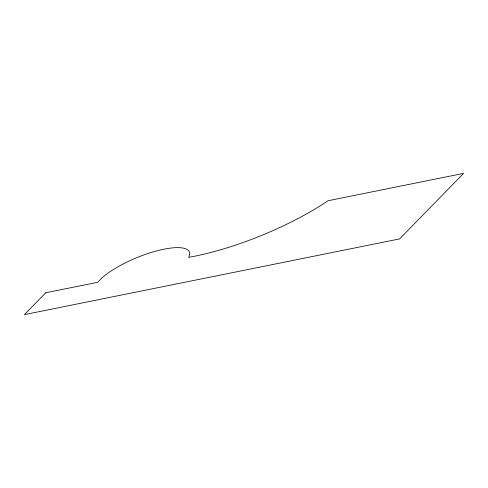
<?xml version="1.0" encoding="UTF-8"?>
<svg xmlns="http://www.w3.org/2000/svg" width="488" height="488" viewBox="0 0 488 488"><rect width="100%" height="100%" fill="white"/><g stroke="black" fill="none" stroke-linecap="round" stroke-linejoin="round"><path stroke-width="0.73" d="M45.738 292.776L24.4 314.626L399.587 238.913L463.6 173.374L328.119 200.714A127.197 36.765 -22.4 0 1 188.618 257.353A50.959 14.725 -22.4 0 0 155.593 251.186A50.959 14.725 -22.4 0 0 97.85 282.265L45.738 292.776"/></g></svg>
